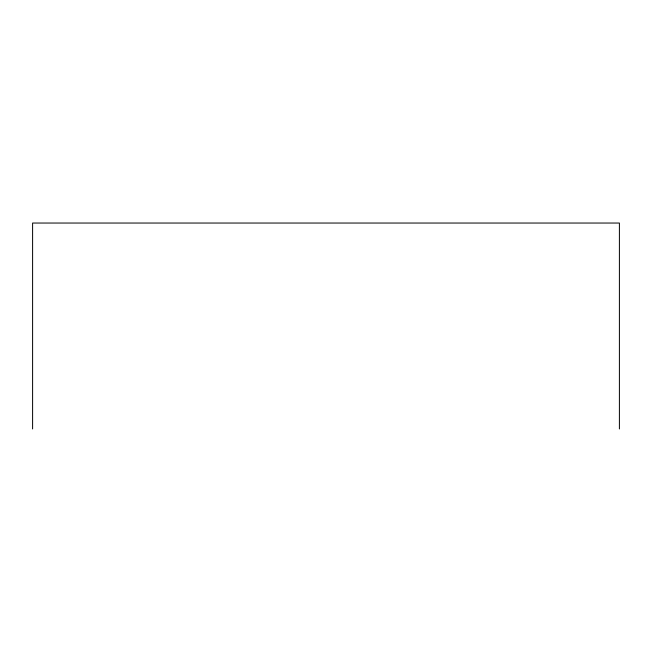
<?xml version="1.0" encoding="UTF-8"?>
<svg xmlns="http://www.w3.org/2000/svg" width="652" height="652" viewBox="0 0 652 652"><rect width="100%" height="100%" fill="white"/><g stroke="black" fill="none" stroke-linecap="round" stroke-linejoin="round"><path stroke-width="0.98" d="M619.4 428.959L619.4 223.041L32.6 223.041L32.6 428.959"/></g></svg>
